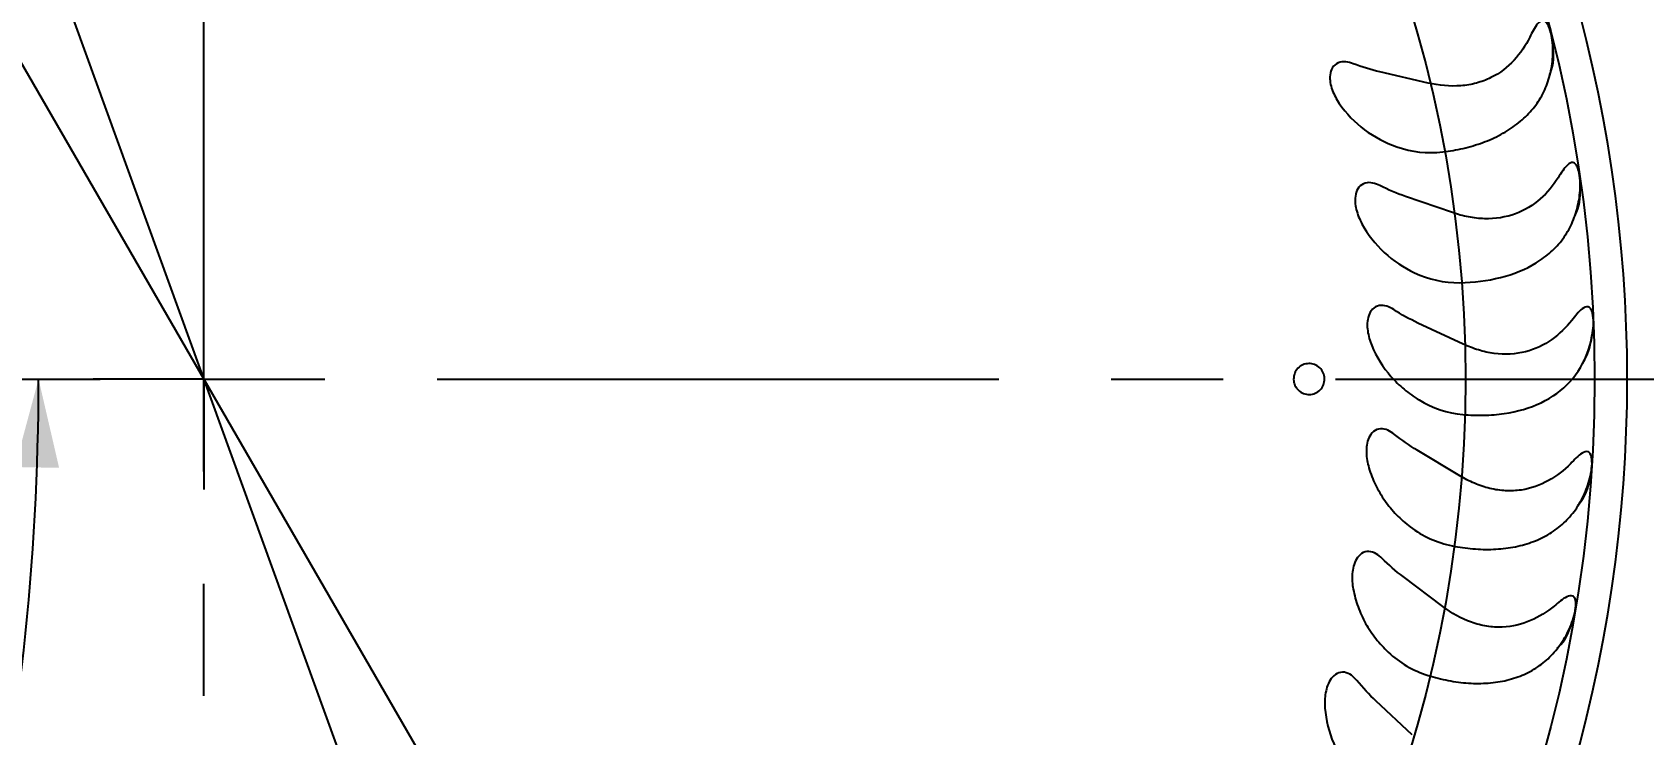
# Model space of a CAD drawing. Header units: millimetres. Extents: x 8 to 3888, y -9857 to 412.
# Drawn here: x 120.03 to 156.48, y 193.71 to 209.6 of the extents above; entities that cross this region are included whole.
import ezdxf

# ---------------------------------------------------------------- set-up
doc = ezdxf.new("R2010")
doc.units = ezdxf.units.MM
doc.linetypes.add('CENTERX2', pattern=[20.32, 12.7, -2.54, 2.54, -2.54])
doc.layers.add('CENTERLINE', color=4, linetype='CENTERX2')
doc.layers.add('DIMENSIONS', color=2, linetype='Continuous')
doc.layers.add('OUTLINE', color=7, linetype='Continuous', lineweight=25)
doc.styles.add('SLDTEXTSTYLE0', font='TXT', dxfattribs={"width": 0.75})
doc.dimstyles.new('SLDDIMSTYLE0', dxfattribs={"dimtxt": 3.5, "dimasz": 2, "dimexe": 0, "dimexo": 0.0625, "dimgap": 0.875, "dimtad": 1, "dimdec": 1, "dimrnd": 1e-09, "dimzin": 12, "dimdsep": 46, "dimtxsty": 'SLDTEXTSTYLE0', "dimblk1": 'NONE', "dimsah": 1, "dimcen": 0, "dimadec": 0, "dimazin": 3, "dimtfac": 1, "dimtdec": 1, "dimtmove": 0, "dimatfit": 3, "dimldrblk": 'NONE', "dimfxl": 0, "dimfrac": 2, "dimtolj": 1, "dimtzin": 12, "dimarcsym": 0})
doc.dimstyles.new('SLDDIMSTYLE1', dxfattribs={"dimtxt": 3.5, "dimasz": 2, "dimexe": 0, "dimexo": 0.0625, "dimgap": 0.875, "dimtad": 1, "dimrnd": 1e-09, "dimzin": 12, "dimdsep": 46, "dimtxsty": 'SLDTEXTSTYLE0', "dimsah": 1, "dimcen": 0.09, "dimadec": 0, "dimazin": 3, "dimtfac": 1, "dimtofl": 0, "dimtmove": 0, "dimatfit": 3, "dimfxl": 0, "dimfrac": 2, "dimtolj": 1, "dimtzin": 12, "dimarcsym": 0})
doc.dimstyles.new('SLDDIMSTYLE2', dxfattribs={"dimtxt": 3.5, "dimasz": 2, "dimexe": 0, "dimexo": 0.0625, "dimgap": 0.875, "dimtad": 1, "dimdec": 4, "dimzin": 12, "dimdsep": 46, "dimtxsty": 'SLDTEXTSTYLE0', "dimsah": 1, "dimcen": 0.09, "dimazin": 3, "dimtfac": 1, "dimtofl": 0, "dimtmove": 0, "dimatfit": 3, "dimfxl": 0, "dimfrac": 2, "dimtolj": 1, "dimtzin": 12, "dimarcsym": 0})

# ---------------------------------------------------------------- blocks, each defined once
blk = doc.blocks.new('_D')
at = {"layer": 'DIMENSIONS'}
for q in [(95.219, 280.951), (133.632, 174.927)]:
    blk.add_line((114.191, 228.586), q, dxfattribs=at)
blk.add_solid([(114.191, 228.586), (113.98, 230.637), (113.039, 230.297)], dxfattribs=at)
at = {"layer": 'DIMENSIONS', "char_height": 3.5, "attachment_point": 1, "rotation": 289.916, "style": 'SLDTEXTSTYLE0'}
for s, insert in [('%%c', (100, 280.994)), ('57,1', (101.781, 276.079))]:
    blk.add_mtext(s, dxfattribs=dict(at, insert=insert))
blk = doc.blocks.new('_None')
blk = doc.blocks.new('_D_1')
at = {"layer": 'DIMENSIONS'}
for q in [(77.846, 281.544), (139.641, 174.513)]:
    blk.add_line((108.183, 229), q, dxfattribs=at)
blk.add_solid([(108.183, 229), (107.616, 230.982), (106.75, 230.482)], dxfattribs=at)
at = {"layer": 'DIMENSIONS', "char_height": 3.5, "attachment_point": 1, "rotation": 300, "style": 'SLDTEXTSTYLE0'}
for s, insert in [('%%c', (82.546, 282.424)), ('62,9', (85.16, 277.896))]:
    blk.add_mtext(s, dxfattribs=dict(at, insert=insert))
blk = doc.blocks.new('_D_2')
at = {"layer": 'DIMENSIONS'}
for p, q in [((200.912, 201.757), (210.803, 201.757)), ((208.803, 173.764), (208.803, 201.757)), ((124.912, 173.764), (210.803, 173.764))]:
    blk.add_line(p, q, dxfattribs=at)
for points in [[(208.803, 201.757), (208.303, 199.757), (209.303, 199.757)], [(208.803, 173.764), (209.303, 175.764), (208.303, 175.764)]]:
    blk.add_solid(points, dxfattribs=at)
at = {"layer": 'DIMENSIONS', "insert": (204.291, 181.942), "char_height": 3.5, "attachment_point": 1, "rotation": 90, "style": 'SLDTEXTSTYLE0'}
blk.add_mtext('27,99', dxfattribs=at)
blk = doc.blocks.new('_D_3')
at = {"layer": 'DIMENSIONS'}
blk.add_arc((63.882, 201.757), 56.295, 335, 0, dxfattribs=at)
for points in [[(120.177, 201.757), (119.641, 199.766), (120.641, 199.748)], [(114.902, 177.965), (116.172, 179.589), (115.258, 179.996)]]:
    blk.add_solid(points, dxfattribs=at)
at = {"layer": 'DIMENSIONS', "insert": (113.676, 187.113), "char_height": 3.5, "attachment_point": 1, "rotation": 77.5, "style": 'SLDTEXTSTYLE0'}
blk.add_mtext('25°', dxfattribs=at)
blk = doc.blocks.new('_D_4')
at = {"layer": 'DIMENSIONS'}
for p, q in [((46.912, 201.757), (37.912, 201.757)), ((39.912, 148.757), (39.912, 201.757)), ((122.912, 148.757), (37.912, 148.757))]:
    blk.add_line(p, q, dxfattribs=at)
for points in [[(39.912, 201.757), (39.412, 199.757), (40.412, 199.757)], [(39.912, 148.757), (40.412, 150.757), (39.412, 150.757)]]:
    blk.add_solid(points, dxfattribs=at)
at = {"layer": 'DIMENSIONS', "insert": (35.4, 172.67), "char_height": 3.5, "attachment_point": 1, "rotation": 90, "style": 'SLDTEXTSTYLE0'}
blk.add_mtext('53', dxfattribs=at)
blk = doc.blocks.new('SW_CENTERMARKSYMBOL_0')
at = {"layer": 'CENTERLINE', "color": 0}
for q in [(0, 2.5), (-2.5, 0), (0, -2.5), (2.5, 0)]:
    blk.add_line((0, 0), q, dxfattribs=at)

msp = doc.modelspace()

# ---------------------------------------------------------------- linework, layer by layer
at = {"layer": 'CENTERLINE'}
for p, q in [((123.91153, 118.38715), (123.91153, 279.77333)), ((47.91153, 201.75653), (199.91153, 201.75653))]:
    msp.add_line(p, q, dxfattribs=at)
at = {"layer": 'OUTLINE'}
for p, q in [((151.6057, 208.45311), (150.51104, 208.70583)), ((152.15397, 205.5216), (151.09172, 205.88736)), ((152.39281, 202.54883), (151.37462, 203.02362)), ((152.31961, 199.56739), (151.35662, 200.14601)), ((151.93516, 196.60993), (151.03792, 197.28604)), ((151.24367, 193.70885), (150.42203, 194.47505))]:
    msp.add_line(p, q, dxfattribs=at)
for radius in [44.5, 31.45801, 28.53659]:
    msp.add_circle((123.91153, 201.75653), radius, dxfattribs=at)
msp.add_arc((123.91153, 201.75653), 32.19671, 325.74011, 34.25989, dxfattribs=at)
for centre, major_axis in [((151.89069, 210.16908), (0.74618, 3.23208)), ((152.61676, 207.19838), (1.07994, 3.13638)), ((153.02834, 204.16805), (1.40187, 3.00631)), ((153.12091, 201.11131), (1.70843, 2.84331)), ((152.89345, 198.06163), (1.99628, 2.64915))]:
    msp.add_ellipse(centre, major_axis=major_axis, ratio=0.82903757, start_param=3.04803192, end_param=3.42975032, dxfattribs=at)
for points, knots in [([(154.40691, 208.88895), (154.42471, 209.02333), (154.43097, 209.16526), (154.41591, 209.38441), (154.40695, 209.45784), (154.3766, 209.60625), (154.3553, 209.68187), (154.30701, 209.77919), (154.28775, 209.80891), (154.24461, 209.85118), (154.22098, 209.86295), (154.1528, 209.8678), (154.11323, 209.83505), (154.04484, 209.75422), (154.0146, 209.70405), (153.95701, 209.59951), (153.92944, 209.54423), (153.90148, 209.48795)], [0, 0, 0, 0, 0.25, 0.25, 0.375, 0.375, 0.5, 0.5, 0.5625, 0.5625, 0.625, 0.625, 0.75, 0.75, 0.875, 0.875, 1, 1, 1, 1]), ([(153.90148, 209.48795), (153.80867, 209.30109), (153.69352, 209.12628), (153.40012, 208.81067), (153.22714, 208.67607), (152.91926, 208.52394), (152.80906, 208.48228), (152.58253, 208.42116), (152.46495, 208.40103), (152.09914, 208.37229), (151.84836, 208.39709), (151.6057, 208.45311)], [0, 0, 0, 0, 0.25, 0.25, 0.5, 0.5, 0.625, 0.625, 0.75, 0.75, 1, 1, 1, 1]), ([(154.35626, 208.64952), (154.36093, 208.66087), (154.44425, 208.86331), (154.45757, 209.09792), (154.4209, 209.30536), (154.42055, 209.30736)], [0, 0, 0, 0, 0.05556222, 0.99087831, 1, 1, 1, 1]), ([(149.91002, 208.88801), (149.85603, 208.90811), (149.79944, 208.924), (149.68431, 208.93592), (149.62557, 208.93167), (149.51778, 208.88867), (149.47219, 208.8499), (149.40993, 208.75222), (149.39293, 208.69509), (149.37236, 208.52214), (149.39618, 208.40497), (149.47459, 208.18724), (149.53078, 208.08453), (149.59552, 207.98983)], [0, 0, 0, 0, 0.125, 0.125, 0.25, 0.25, 0.375, 0.375, 0.5, 0.5, 0.75, 0.75, 1, 1, 1, 1]), ([(151.93675, 206.89446), (152.09283, 206.91272), (152.24652, 206.93939), (152.54899, 207.01015), (152.69925, 207.05487), (152.98429, 207.16028), (153.11969, 207.22087), (153.37638, 207.3589), (153.49848, 207.43713), (153.71993, 207.6069), (153.82027, 207.69875), (154.00063, 207.89846), (154.08079, 208.00704), (154.21511, 208.235), (154.2702, 208.3552), (154.35682, 208.61118), (154.38819, 208.74757), (154.40691, 208.88895)], [0, 0, 0, 0, 0.125, 0.125, 0.25, 0.25, 0.375, 0.375, 0.5, 0.5, 0.625, 0.625, 0.75, 0.75, 0.875, 0.875, 1, 1, 1, 1]), ([(149.59552, 207.98983), (149.75213, 207.76077), (149.94242, 207.56271), (150.38902, 207.22941), (150.63365, 207.10212), (150.89743, 207.00893)], [0, 0, 0, 0, 0.5, 0.5, 1, 1, 1, 1]), ([(154.9854, 205.66224), (155.01712, 205.79395), (155.03813, 205.93401), (155.04613, 206.15305), (155.04486, 206.22833), (155.03027, 206.37837), (155.01707, 206.45585), (154.97911, 206.55805), (154.96314, 206.58943), (154.92482, 206.63592), (154.90232, 206.65034), (154.83493, 206.6623), (154.79224, 206.6339), (154.7156, 206.56045), (154.68091, 206.51453), (154.61262, 206.41654), (154.57915, 206.36403), (154.54535, 206.31079)], [0, 0, 0, 0, 0.25, 0.25, 0.375, 0.375, 0.5, 0.5, 0.5625, 0.5625, 0.625, 0.625, 0.75, 0.75, 0.875, 0.875, 1, 1, 1, 1]), ([(154.54535, 206.31079), (154.43368, 206.13492), (154.30106, 205.97322), (153.9764, 205.68996), (153.79086, 205.5744), (153.36166, 205.41533), (153.12367, 205.37661), (152.75688, 205.38656), (152.6351, 205.4007), (152.39239, 205.44791), (152.27101, 205.4813), (152.15397, 205.5216)], [0, 0, 0, 0, 0.25, 0.25, 0.5, 0.5, 0.75, 0.75, 0.875, 0.875, 1, 1, 1, 1]), ([(150.51304, 206.13136), (150.46234, 206.15655), (150.4079, 206.17835), (150.29464, 206.20251), (150.2356, 206.20454), (150.12418, 206.17357), (150.07427, 206.13976), (150.00195, 206.04943), (149.9789, 205.9944), (149.94, 205.82412), (149.95148, 205.70503), (150.0066, 205.48034), (150.05185, 205.37199), (150.10638, 205.27098)], [0, 0, 0, 0, 0.125, 0.125, 0.25, 0.25, 0.375, 0.375, 0.5, 0.5, 0.75, 0.75, 1, 1, 1, 1]), ([(154.90994, 205.42926), (154.91577, 205.44005), (155.0198, 205.63267), (155.05761, 205.86411), (155.04289, 206.07378), (155.04278, 206.07534)], [0, 0, 0, 0, 0.05563813, 0.99296761, 1, 1, 1, 1]), ([(152.32028, 203.93688), (152.63797, 203.94062), (152.94577, 203.97858), (153.53983, 204.12997), (153.80991, 204.2396), (154.16976, 204.46005), (154.27922, 204.54123), (154.47855, 204.72046), (154.56897, 204.81925), (154.72751, 205.03369), (154.79472, 205.14778), (154.90683, 205.3921), (154.95194, 205.52333), (154.9854, 205.66224)], [0, 0, 0, 0, 0.25, 0.25, 0.5, 0.5, 0.625, 0.625, 0.75, 0.75, 0.875, 0.875, 1, 1, 1, 1]), ([(150.10638, 205.27098), (150.23851, 205.0262), (150.40697, 204.80955), (150.81742, 204.43067), (151.04734, 204.27899), (151.29863, 204.15936)], [0, 0, 0, 0, 0.5, 0.5, 1, 1, 1, 1]), ([(150.82461, 203.32678), (150.77601, 203.35764), (150.72414, 203.38488), (150.61398, 203.42054), (150.55536, 203.42856), (150.44175, 203.40916), (150.38873, 203.38069), (150.3077, 203.29858), (150.27915, 203.24663), (150.22243, 203.08063), (150.2216, 202.96111), (150.25288, 202.73241), (150.28655, 202.61983), (150.33024, 202.51362)], [0, 0, 0, 0, 0.125, 0.125, 0.25, 0.25, 0.375, 0.375, 0.5, 0.5, 0.75, 0.75, 1, 1, 1, 1]), ([(155.22343, 202.39274), (155.26845, 202.51956), (155.30413, 202.65704), (155.33498, 202.87316), (155.34168, 202.94806), (155.34296, 203.09977), (155.33798, 203.17788), (155.31104, 203.28362), (155.29844, 203.31665), (155.26545, 203.36688), (155.24464, 203.38381), (155.17861, 203.40324), (155.13335, 203.37956), (155.04908, 203.31435), (155.00975, 203.27224), (154.93157, 203.18191), (154.89282, 203.13322), (154.85358, 203.08374)], [0, 0, 0, 0, 0.25, 0.25, 0.375, 0.375, 0.5, 0.5, 0.5625, 0.5625, 0.625, 0.625, 0.75, 0.75, 0.875, 0.875, 1, 1, 1, 1]), ([(154.85358, 203.08374), (154.72433, 202.92075), (154.5754, 202.77358), (154.22273, 202.52569), (154.02684, 202.43042), (153.58258, 202.31684), (153.34181, 202.30331), (152.97843, 202.3515), (152.8588, 202.37827), (152.62215, 202.45065), (152.50496, 202.49654), (152.39281, 202.54883)], [0, 0, 0, 0, 0.25, 0.25, 0.5, 0.5, 0.75, 0.75, 0.875, 0.875, 1, 1, 1, 1]), ([(155.12376, 202.16835), (155.13071, 202.17844), (155.24547, 202.34519), (155.27816, 202.55083), (155.30888, 202.74402)], [0, 0, 0, 0, 0.06050555, 1, 1, 1, 1]), ([(150.33024, 202.51362), (150.43604, 202.25643), (150.58148, 202.02302), (150.85519, 201.71087), (150.9555, 201.61364), (151.16788, 201.43679), (151.28065, 201.35634), (151.39976, 201.28347)], [0, 0, 0, 0, 0.5, 0.5, 0.75, 0.75, 1, 1, 1, 1]), ([(152.39257, 200.95541), (152.54829, 200.94089), (152.70451, 200.9349), (153.01803, 200.94138), (153.17325, 200.95397), (153.62223, 201.01953), (153.90884, 201.10223), (154.41111, 201.3418), (154.63303, 201.50158), (154.98977, 201.89134), (155.12938, 202.12779), (155.22343, 202.39274)], [0, 0, 0, 0, 0.125, 0.125, 0.25, 0.25, 0.5, 0.5, 0.75, 0.75, 1, 1, 1, 1]), ([(149.09763, 202.05296), (149.17544, 202.00411), (149.23267, 201.92365), (149.2733, 201.74312), (149.25552, 201.64404), (149.15558, 201.48929), (149.07487, 201.43396), (148.89757, 201.39523), (148.80233, 201.41187), (148.64876, 201.5082), (148.5906, 201.58903), (148.54974, 201.76943), (148.56713, 201.86834), (148.66774, 202.02426), (148.74861, 202.07912), (148.9245, 202.1177), (149.01982, 202.10181), (149.09763, 202.05296)], [0, 0, 0, 0, 0.125, 0.125, 0.25, 0.25, 0.375, 0.375, 0.5, 0.5, 0.625, 0.625, 0.75, 0.75, 0.875, 0.875, 1, 1, 1, 1]), ([(150.84131, 200.50499), (150.79597, 200.54095), (150.74706, 200.57351), (150.64124, 200.62038), (150.58444, 200.63442), (150.46846, 200.62685), (150.41334, 200.60419), (150.32367, 200.53036), (150.28992, 200.4813), (150.21699, 200.32342), (150.20335, 200.2046), (150.21065, 199.97283), (150.23231, 199.85814), (150.26465, 199.74796)], [0, 0, 0, 0, 0.125, 0.125, 0.25, 0.25, 0.375, 0.375, 0.5, 0.5, 0.75, 0.75, 1, 1, 1, 1]), ([(155.1184, 199.11627), (155.17665, 199.23815), (155.22627, 199.37051), (155.27972, 199.58309), (155.29404, 199.65651), (155.31101, 199.80505), (155.31446, 199.88342), (155.29889, 199.9921), (155.28998, 200.02617), (155.26238, 200.08027), (155.2436, 200.09934), (155.17977, 200.12608), (155.13246, 200.10735), (155.04148, 200.0512), (154.9979, 200.01336), (154.91065, 199.93165), (154.86706, 199.8873), (154.82281, 199.84214)], [0, 0, 0, 0, 0.25, 0.25, 0.375, 0.375, 0.5, 0.5, 0.5625, 0.5625, 0.625, 0.625, 0.75, 0.75, 0.875, 0.875, 1, 1, 1, 1]), ([(150.26465, 199.74796), (150.30364, 199.61518), (150.35411, 199.48449), (150.47423, 199.2371), (150.5442, 199.11907), (150.70359, 198.89381), (150.79367, 198.78613), (150.98657, 198.58815), (151.08993, 198.49688), (151.19973, 198.41276)], [0, 0, 0, 0, 0.25, 0.25, 0.5, 0.5, 0.75, 0.75, 1, 1, 1, 1]), ([(154.82281, 199.84214), (154.6775, 199.69383), (154.5131, 199.5624), (154.13762, 199.3534), (153.93311, 199.27897), (153.59199, 199.22891), (153.47515, 199.22326), (153.23963, 199.235), (153.11888, 199.25267), (152.88157, 199.30988), (152.76537, 199.34899), (152.53729, 199.44583), (152.42564, 199.50367), (152.31961, 199.56739)], [0, 0, 0, 0, 0.25, 0.25, 0.5, 0.5, 0.625, 0.625, 0.75, 0.75, 0.875, 0.875, 1, 1, 1, 1]), ([(154.99612, 198.90401), (155.00406, 198.91335), (155.14587, 199.08011), (155.23143, 199.30065), (155.26076, 199.51085), (155.26126, 199.51444)], [0, 0, 0, 0, 0.05510913, 0.98387782, 1, 1, 1, 1]), ([(152.1528, 197.98272), (152.30694, 197.95185), (152.46141, 197.92971), (152.77111, 197.90354), (152.92791, 197.89966), (153.23166, 197.91186), (153.37921, 197.92767), (153.66611, 197.9797), (153.80646, 198.01642), (154.06958, 198.10955), (154.19341, 198.16596), (154.42671, 198.30033), (154.5365, 198.3789), (154.73467, 198.55437), (154.82419, 198.65176), (154.98566, 198.8687), (155.05759, 198.98902), (155.1184, 199.11627)], [0, 0, 0, 0, 0.125, 0.125, 0.25, 0.25, 0.375, 0.375, 0.5, 0.5, 0.625, 0.625, 0.75, 0.75, 0.875, 0.875, 1, 1, 1, 1]), ([(150.56297, 197.69692), (150.52187, 197.73719), (150.47652, 197.77479), (150.37666, 197.83229), (150.32093, 197.8525), (150.20489, 197.85707), (150.14762, 197.84021), (150.0512, 197.77655), (150.01237, 197.73138), (149.92285, 197.58129), (149.89709, 197.46461), (149.88016, 197.23419), (149.88971, 197.11714), (149.91034, 197.00431)], [0, 0, 0, 0, 0.125, 0.125, 0.25, 0.25, 0.375, 0.375, 0.5, 0.5, 0.75, 0.75, 1, 1, 1, 1]), ([(149.91034, 197.00431), (149.93512, 196.86878), (149.97159, 196.73341), (150.06551, 196.47395), (150.12283, 196.34926), (150.25738, 196.10931), (150.33541, 195.99313), (150.50709, 195.77533), (150.60046, 195.67369), (150.70072, 195.57868)], [0, 0, 0, 0, 0.25, 0.25, 0.5, 0.5, 0.75, 0.75, 1, 1, 1, 1]), ([(154.67146, 195.86873), (154.74224, 195.98402), (154.80547, 196.11062), (154.8808, 196.31646), (154.90282, 196.38828), (154.9353, 196.53517), (154.94674, 196.61327), (154.94239, 196.72177), (154.93706, 196.75639), (154.91513, 196.81286), (154.89843, 196.83362), (154.83764, 196.86656), (154.78876, 196.85282), (154.69243, 196.80641), (154.64516, 196.77332), (154.54995, 196.70124), (154.50205, 196.66177), (154.45337, 196.62152)], [0, 0, 0, 0, 0.25, 0.25, 0.375, 0.375, 0.5, 0.5, 0.5625, 0.5625, 0.625, 0.625, 0.75, 0.75, 0.875, 0.875, 1, 1, 1, 1]), ([(154.45337, 196.62152), (154.29364, 196.48945), (154.11545, 196.37541), (153.72154, 196.20738), (153.51063, 196.15451), (153.1651, 196.14028), (153.04889, 196.14685), (152.8157, 196.18312), (152.69715, 196.2134), (152.35244, 196.3358), (152.13272, 196.46105), (151.93516, 196.60993)], [0, 0, 0, 0, 0.25, 0.25, 0.5, 0.5, 0.625, 0.625, 0.75, 0.75, 1, 1, 1, 1]), ([(154.52758, 195.6703), (154.53645, 195.67876), (154.69492, 195.82977), (154.8028, 196.03925), (154.85378, 196.24432), (154.85443, 196.24694)], [0, 0, 0, 0, 0.05530382, 0.9879472, 1, 1, 1, 1]), ([(151.60362, 195.05138), (151.75416, 195.00442), (151.90559, 194.96627), (152.21039, 194.90799), (152.36527, 194.88779), (152.6695, 194.86811), (152.81797, 194.86845), (153.10827, 194.89019), (153.25142, 194.91196), (153.52342, 194.97721), (153.65246, 195.02042), (153.89804, 195.12946), (154.01547, 195.19608), (154.23131, 195.35016), (154.33046, 195.43769), (154.51325, 195.63602), (154.59751, 195.74826), (154.67146, 195.86873)], [0, 0, 0, 0, 0.125, 0.125, 0.25, 0.25, 0.375, 0.375, 0.5, 0.5, 0.625, 0.625, 0.75, 0.75, 0.875, 0.875, 1, 1, 1, 1]), ([(149.99262, 194.93333), (149.95571, 194.97797), (149.9147, 195.01991), (149.82103, 195.08771), (149.76758, 195.11348), (149.65342, 195.12996), (149.5942, 195.11913), (149.49189, 195.06591), (149.44876, 195.02532), (149.3436, 194.88478), (149.30606, 194.77164), (149.26521, 194.54458), (149.26245, 194.42712), (149.27117, 194.31273)], [0, 0, 0, 0, 0.125, 0.125, 0.25, 0.25, 0.375, 0.375, 0.5, 0.5, 0.75, 0.75, 1, 1, 1, 1]), ([(149.27117, 194.31273), (149.29198, 194.03986), (149.35948, 193.76594), (149.57691, 193.26039), (149.72853, 193.02235), (149.9082, 192.81229)], [0, 0, 0, 0, 0.5, 0.5, 1, 1, 1, 1])]:
    msp.add_open_spline(points, degree=3, knots=knots, dxfattribs=at)
for points in [[(150.51104, 208.70583), (150.30808, 208.75269), (150.10609, 208.81503), (149.91002, 208.88801)], [(151.09172, 205.88736), (150.89323, 205.95571), (150.70079, 206.03809), (150.51304, 206.13136)], [(151.37462, 203.02362), (151.18388, 203.11257), (151.00118, 203.21465), (150.82461, 203.32678)], [(151.35662, 200.14601), (151.17636, 200.25432), (151.00531, 200.37493), (150.84131, 200.50499)], [(151.03792, 197.28604), (150.87078, 197.41199), (150.71313, 197.54979), (150.56297, 197.69692)], [(150.42203, 194.47505), (150.26843, 194.61828), (150.12615, 194.77182), (149.99262, 194.93333)]]:
    msp.add_open_spline(points, degree=3, dxfattribs=at)

# ---------------------------------------------------------------- block references
at = {"layer": 'CENTERLINE'}
msp.add_blockref('SW_CENTERMARKSYMBOL_0', (123.91153, 201.75653), dxfattribs=at)

# ---------------------------------------------------------------- dimensions: what is measured, and where the dimension line sits
at = {"layer": 'DIMENSIONS'}
for p1, p2, picture, middle in [((139.64054, 174.51309), (108.18252, 228.99997), '_D_1', (82.18414, 274.03052)), ((133.63227, 174.92663), (114.19078, 228.58644), '_D', (98.17238, 272.79835))]:
    dim = msp.add_diameter_dim_2p(p1=p1, p2=p2, dimstyle='SLDDIMSTYLE0', dxfattribs=at)
    dim.commit()
    dim.dimension.update_dxf_attribs({"geometry": picture, "text_midpoint": middle, "dimtype": 163})
for base, p1, p2, picture, middle in [((39.91153, 201.75653), (123.91153, 148.75653), (47.91153, 201.75653), '_D_4', (39.91153, 175.25653)), ((208.80302, 201.75653), (123.91153, 173.76423), (199.91153, 201.75653), '_D_2', (208.80302, 187.76038))]:
    dim = msp.add_linear_dim(base=base, p1=p1, p2=p2, angle=90, dimstyle='SLDDIMSTYLE1', dxfattribs=at)
    dim.commit()
    dim.dimension.update_dxf_attribs({"geometry": picture, "text_midpoint": middle, "dimtype": 160})
dim = msp.add_angular_dim_2l(base=(118.84214, 189.57213), line1=((110.56283, 179.98883), (140.79658, 165.8906)), line2=((199.91153, 201.75653), (47.91153, 201.75653)), dimstyle='SLDDIMSTYLE2', dxfattribs=at)
dim.commit()
dim.dimension.update_dxf_attribs({"geometry": '_D_3', "text_midpoint": (118.84214, 189.57213), "dimtype": 162})

doc.saveas('drawing.dxf')
